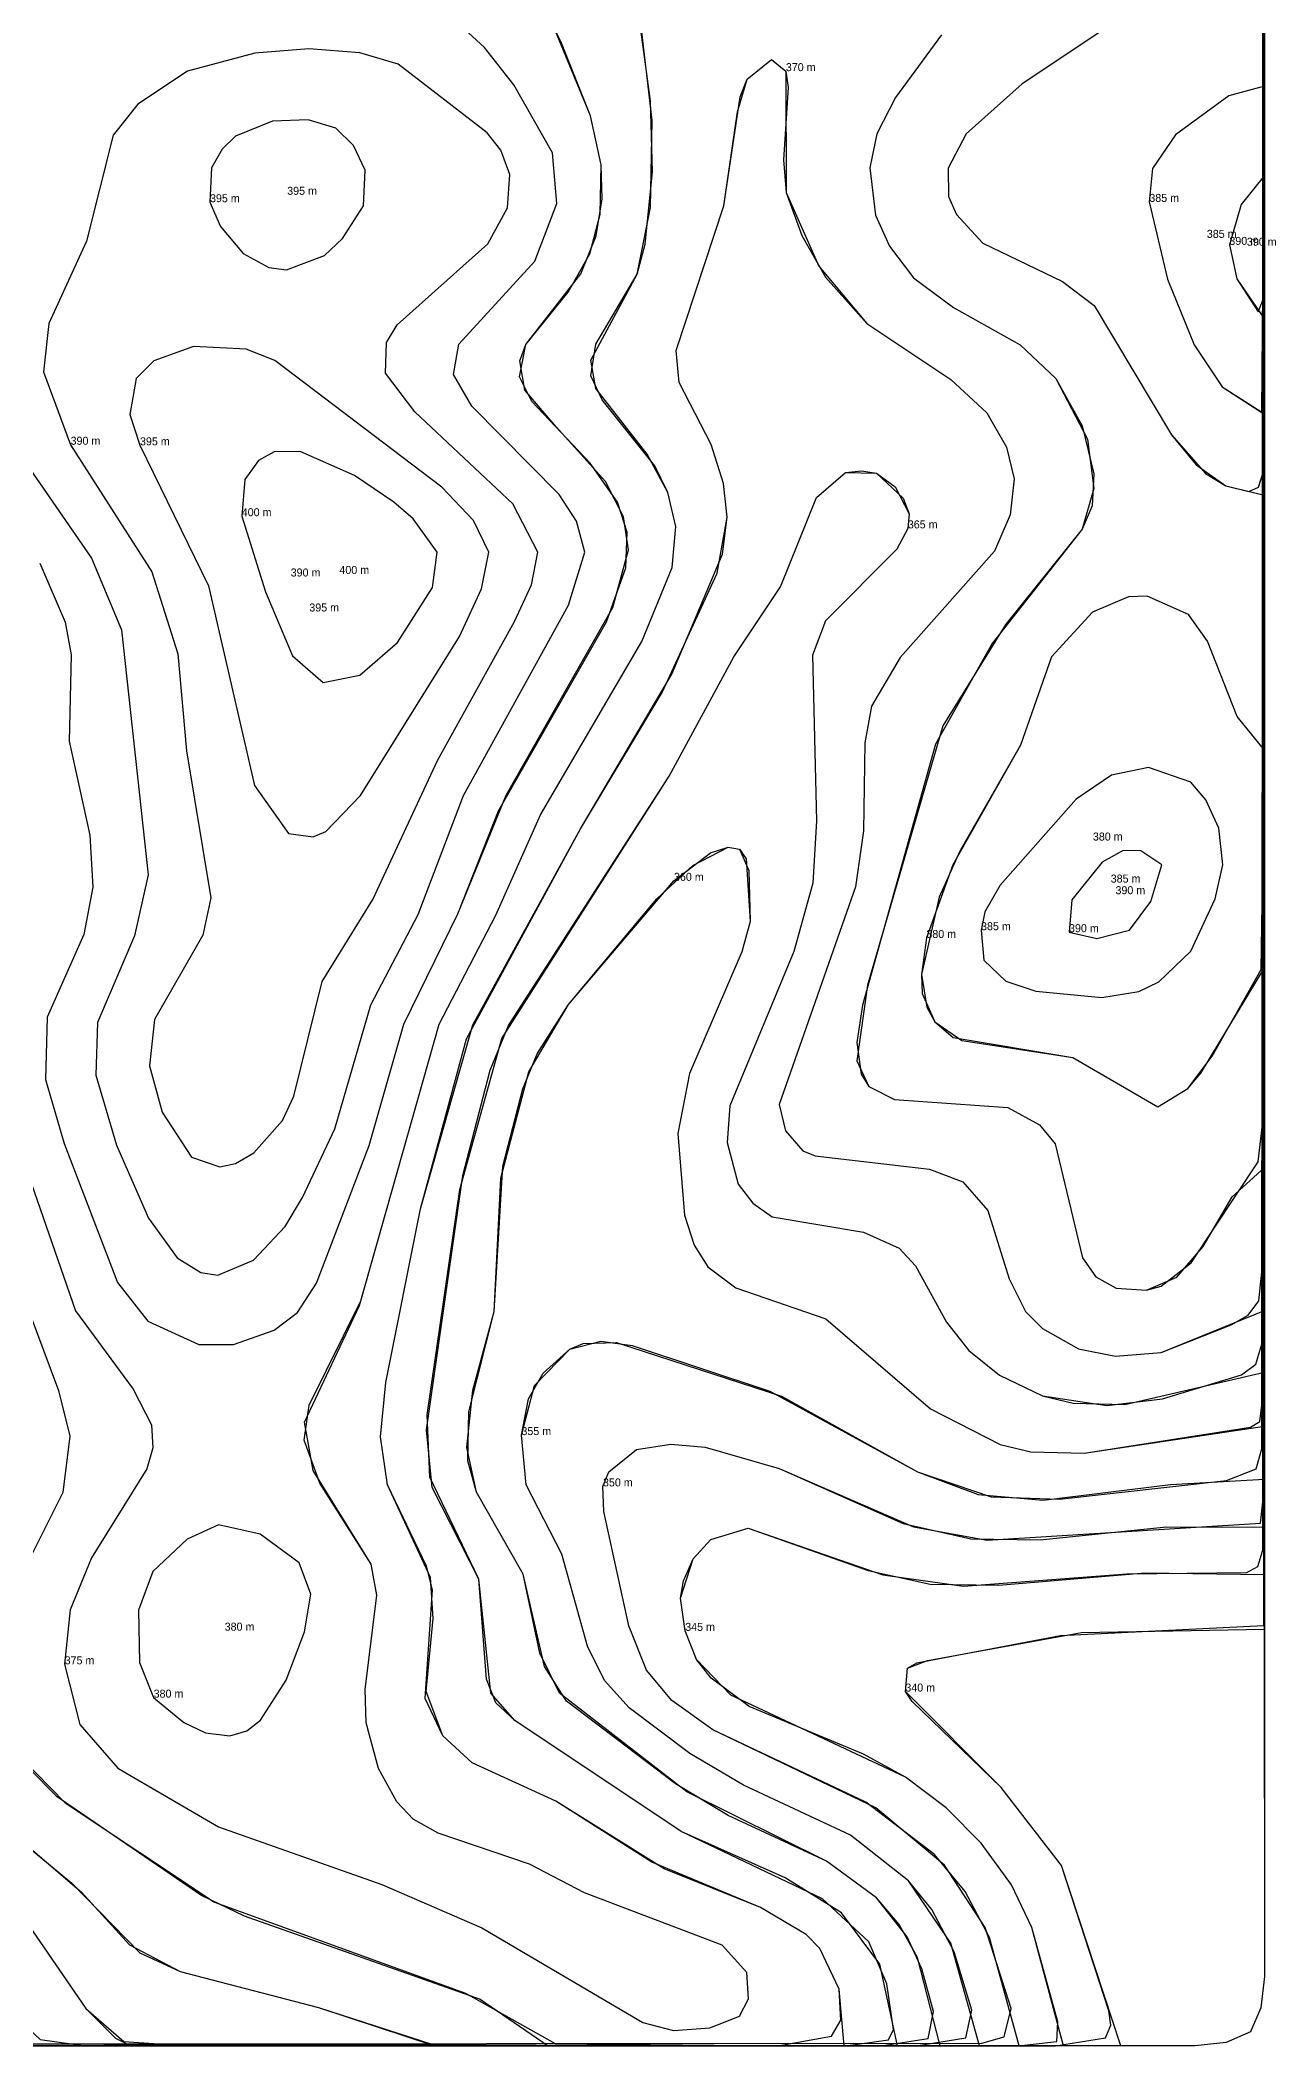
# Model space of a CAD drawing. Extents: x 104.513 to 104.5295, y 28.4567 to 28.4663.
# Drawn here: x 104.526538 to 104.529483, y 28.456712 to 28.461492 of the extents above; entities that cross this region are included whole.
import ezdxf

# ---------------------------------------------------------------- set-up
doc = ezdxf.new("R2010")
doc.units = 0
doc.header["$MEASUREMENT"] = 0
for name, color, linetype in [('Contour_Line_Intermediate', 7, 'Continuous'), ('Contour_Line_Major', 7, 'Continuous'), ('Contour_Line_Minor', 7, 'Continuous'), ('FeatureAttribs', 7, 'Continuous'), ('Iso-height_Area', 7, 'Continuous')]:
    doc.layers.add(name, color=color, linetype=linetype)

# ---------------------------------------------------------------- blocks, each defined once
blk = doc.blocks.new('FEATURE')

msp = doc.modelspace()

# ---------------------------------------------------------------- linework, layer by layer
at = {"layer": 'Contour_Line_Intermediate', "color": 36, "true_color": 0x804000}
for points in [[(104.5264383, 28.4589916, 375), (104.5266218, 28.4584645, 375), (104.5267598, 28.4582774, 375), (104.526803, 28.4581925, 375), (104.5268068, 28.4581379, 375), (104.5267918, 28.4580874, 375), (104.5266604, 28.4578753, 375), (104.5266097, 28.4577516, 375), (104.5265962, 28.4576217, 375), (104.5266323, 28.457478, 375), (104.5267231, 28.4573744, 375), (104.5269631, 28.4572347, 375), (104.527352, 28.4570969, 375), (104.5275901, 28.4569936, 375), (104.5279738, 28.4567679, 375), (104.528047, 28.456749, 375), (104.5281338, 28.456755, 375), (104.5282046, 28.456783, 375), (104.5282261, 28.4568243, 375), (104.5282219, 28.4568871, 375), (104.5281631, 28.4569524, 375), (104.5278352, 28.4570774, 375), (104.5277037, 28.4571458, 375), (104.5274864, 28.4572197, 375), (104.5274267, 28.457253, 375), (104.5273875, 28.4572939, 375), (104.527344, 28.4573734, 375), (104.5273151, 28.457482, 375), (104.5273122, 28.457562, 375), (104.5273404, 28.4577864, 375), (104.5273268, 28.4578605, 375), (104.5271887, 28.458084, 375), (104.5271677, 28.4581987, 375), (104.5272989, 28.458477, 375), (104.5274885, 28.459147, 375), (104.5276238, 28.4594067, 375), (104.52773, 28.4596463, 375), (104.5279718, 28.4600595, 375), (104.5280437, 28.4602356, 375), (104.5280527, 28.4603337, 375), (104.5280339, 28.4604147, 375), (104.5279842, 28.4605058, 375), (104.5278617, 28.4606621, 375), (104.5278505, 28.46073, 375), (104.5279605, 28.4609345, 375), (104.5279921, 28.4610934, 375), (104.5279963, 28.461301, 375), (104.5279546, 28.4616563, 375)], [(104.5286858, 28.461505, 375), (104.5285765, 28.461356, 375), (104.5285314, 28.4612691, 375), (104.528515, 28.4611881, 375), (104.5285288, 28.4610754, 375), (104.5285615, 28.4610015, 375), (104.5286188, 28.4609258, 375), (104.5287145, 28.4608549, 375), (104.5288733, 28.4607664, 375), (104.5289586, 28.460686, 375), (104.5290212, 28.4605729, 375), (104.5290487, 28.4604589, 375), (104.5290447, 28.4603822, 375), (104.5290208, 28.4603267, 375), (104.5288067, 28.4600545, 375), (104.5286713, 28.4598148, 375), (104.5284976, 28.4591926, 375), (104.5284838, 28.4591039, 375), (104.528494, 28.4590283, 375), (104.5285123, 28.4589985, 375), (104.5285736, 28.458968, 375), (104.5288436, 28.4589488, 375), (104.5289194, 28.4589073, 375), (104.5289563, 28.4588624, 375), (104.5290214, 28.4585905, 375), (104.5290533, 28.458545, 375), (104.5291023, 28.4585183, 375), (104.5291746, 28.458513, 375), (104.5292462, 28.4585443, 375), (104.5293093, 28.4586173, 375), (104.5293786, 28.4587359, 375), (104.5294551, 28.4588054, 375)]]:
    msp.add_polyline3d(points, dxfattribs=at)
at = {"layer": 'Contour_Line_Major', "color": 36, "true_color": 0x804000}
for points in [[(104.5274837, 28.4602718, 400), (104.5274266, 28.4603515, 400), (104.5273806, 28.460391, 400), (104.5272871, 28.4604547, 400), (104.5271578, 28.4605124, 400), (104.5270955, 28.4605115, 400), (104.5270585, 28.4604904, 400), (104.5270257, 28.4604455, 400), (104.5270183, 28.4603579, 400), (104.5270752, 28.4601779, 400), (104.527139, 28.4600252, 400), (104.527212, 28.4599618, 400), (104.5272995, 28.4599794, 400), (104.5273896, 28.4600572, 400), (104.5274732, 28.4601878, 400), (104.5274837, 28.4602718, 400)], [(104.5288706, 28.4567124, 350), (104.5288001, 28.4569707, 350), (104.5287419, 28.4570802, 350), (104.528669, 28.4571682, 350), (104.5285054, 28.4572929, 350), (104.5281406, 28.4574657, 350), (104.5280429, 28.4575357, 350), (104.5279828, 28.4576081, 350), (104.5279409, 28.4577133, 350), (104.5278808, 28.4579861, 350), (104.5278791, 28.4580457, 350), (104.5278931, 28.4580803, 350), (104.5279587, 28.4581338, 350), (104.5280411, 28.4581464, 350), (104.5281225, 28.4581394, 350), (104.5282993, 28.4580881, 350), (104.5285948, 28.4579573, 350), (104.5287558, 28.4579206, 350), (104.5289208, 28.4579185, 350), (104.5292216, 28.457949, 350), (104.5294551, 28.4579482, 350)]]:
    msp.add_polyline3d(points, dxfattribs=at)
at = {"layer": 'Contour_Line_Minor', "color": 36, "true_color": 0x804000}
for points in [[(104.526537, 28.4602458, 380), (104.5265977, 28.4601054, 380), (104.5266118, 28.4600277, 380), (104.526607, 28.4598215, 380), (104.5266559, 28.4595978, 380), (104.5266638, 28.4594738, 380), (104.5266422, 28.4593608, 380), (104.5265548, 28.4591641, 380), (104.526551, 28.4590156, 380), (104.5265951, 28.4588632, 380), (104.5267219, 28.4585314, 380), (104.5267944, 28.4584395, 380), (104.5269163, 28.4583835, 380), (104.5269988, 28.458384, 380), (104.5270955, 28.4584181, 380), (104.5271513, 28.4584598, 380), (104.5271966, 28.4585302, 380), (104.527322, 28.4588585, 380), (104.5274042, 28.459147, 380), (104.5275336, 28.4594101, 380), (104.5276299, 28.4596557, 380), (104.5278874, 28.4601061, 380), (104.5279332, 28.4602352, 380), (104.5279369, 28.4603202, 380), (104.5279137, 28.4603913, 380), (104.5278487, 28.4604846, 380), (104.5277094, 28.4606309, 380), (104.5276803, 28.4606904, 380), (104.5276952, 28.4607667, 380), (104.5278264, 28.4609356, 380), (104.5278629, 28.4610262, 380), (104.5278768, 28.4611143, 380), (104.5278747, 28.4611952, 380), (104.5278495, 28.4613119, 380), (104.5277265, 28.4616104, 380)], [(104.5278359, 28.4602718, 385), (104.5278156, 28.4603458, 385), (104.5277746, 28.4604093, 385), (104.5275669, 28.4606202, 385), (104.527523, 28.4606956, 385), (104.5275354, 28.4607678, 385), (104.5277168, 28.4609657, 385), (104.5277688, 28.4611033, 385), (104.5277588, 28.4612242, 385), (104.527667, 28.4613858, 385), (104.5275966, 28.4614746, 385), (104.5275101, 28.461554, 385)], [(104.529082, 28.4615238, 380), (104.5288777, 28.4613885, 380), (104.5287447, 28.4612689, 380), (104.5287018, 28.4611875, 380), (104.5287025, 28.4611198, 380), (104.5287213, 28.4610768, 380), (104.528784, 28.4610089, 380), (104.5289739, 28.4609171, 380), (104.5290495, 28.4608603, 380), (104.5292338, 28.460552, 380), (104.5292926, 28.4604804, 380), (104.529363, 28.46043, 380), (104.5294551, 28.4604083, 380)], [(104.527724, 28.4602718, 390), (104.5276645, 28.4603871, 390), (104.5274307, 28.4606069, 390), (104.5273612, 28.4606984, 390), (104.5273634, 28.460772, 390), (104.527389, 28.460814, 390), (104.5276043, 28.4610071, 390), (104.5276513, 28.4610924, 390), (104.5276569, 28.4611722, 390), (104.5276358, 28.4612304, 390), (104.5276035, 28.4612714, 390), (104.5273914, 28.461435, 390), (104.5272995, 28.4614621, 390), (104.5271782, 28.4614717, 390), (104.5270495, 28.4614617, 390), (104.5268892, 28.4614183, 390), (104.5267708, 28.4613402, 390), (104.5267118, 28.461266, 390), (104.5266481, 28.4610135, 390), (104.5265584, 28.4608175, 390), (104.5265459, 28.4607017, 390), (104.5266104, 28.4605281, 390), (104.526804, 28.4602254, 390), (104.5268661, 28.4600301, 390), (104.5268864, 28.4597985, 390), (104.5269446, 28.4594484, 390), (104.5269256, 28.4593591, 390), (104.5268104, 28.4591582, 390), (104.5267982, 28.459048, 390), (104.5268284, 28.4589374, 390), (104.5268982, 28.45883, 390), (104.5269661, 28.4588075, 390), (104.5270033, 28.4588151, 390), (104.5270474, 28.4588406, 390), (104.5271157, 28.458918, 390), (104.5271422, 28.4589758, 390), (104.52721, 28.4592487, 390), (104.5273305, 28.4594445, 390), (104.5274851, 28.4597757, 390), (104.527668, 28.460107, 390), (104.5277089, 28.4601947, 390), (104.527724, 28.4602718, 390)], [(104.5284535, 28.4567124, 370), (104.5284421, 28.4568476, 370), (104.528396, 28.4569445, 370), (104.528363, 28.4569777, 370), (104.5282545, 28.4570425, 370), (104.5279955, 28.4571499, 370), (104.527767, 28.4572954, 370), (104.527567, 28.457387, 370), (104.5274978, 28.4574516, 370), (104.5274576, 28.4575569, 370), (104.5274742, 28.4577307, 370), (104.5274679, 28.4578286, 370), (104.5273654, 28.4580494, 370), (104.5273486, 28.4581642, 370), (104.5273619, 28.4582934, 370), (104.5274441, 28.4587069, 370), (104.5275542, 28.4591126, 370), (104.5278253, 28.4596127, 370), (104.5280435, 28.4599817, 370), (104.5281638, 28.4602672, 370), (104.5281749, 28.4603559, 370), (104.5281666, 28.4604361, 370), (104.5281372, 28.4605288, 370), (104.5280606, 28.4606763, 370), (104.5280536, 28.4607526, 370), (104.528167, 28.4610973, 370), (104.5281993, 28.4613212, 370), (104.5282224, 28.4613997, 370), (104.5282807, 28.4614466, 370), (104.5283148, 28.4614185, 370), (104.528316, 28.4611294, 370), (104.5283532, 28.4610271, 370), (104.5284097, 28.4609277, 370), (104.5285081, 28.4608174, 370), (104.5287079, 28.4606836, 370), (104.5287941, 28.4606043, 370), (104.5288407, 28.4605225, 370), (104.5288592, 28.4604471, 370), (104.5288496, 28.4603611, 370), (104.5288124, 28.4602746, 370), (104.5285876, 28.4600211, 370), (104.528519, 28.4599054, 370), (104.5285028, 28.4598177, 370), (104.5284997, 28.4596083, 370), (104.5284805, 28.4594748, 370), (104.5282987, 28.4589556, 370), (104.5283139, 28.4588929, 370), (104.5283556, 28.4588455, 370), (104.5283849, 28.4588334, 370), (104.5286575, 28.4588021, 370), (104.5287366, 28.4587713, 370), (104.5287961, 28.4587035, 370), (104.5288473, 28.4585407, 370), (104.5288856, 28.4584627, 370), (104.5289268, 28.4584219, 370), (104.5290123, 28.4583732, 370), (104.5291001, 28.4583562, 370), (104.5292094, 28.4583647, 370), (104.5294551, 28.458465, 370)], [(104.5294551, 28.4613825, 385), (104.5293705, 28.4613593, 385), (104.5292432, 28.4612668, 385), (104.5291885, 28.4611865, 385), (104.529181, 28.4611069, 385), (104.5292243, 28.4609228, 385), (104.5292879, 28.4607664, 385), (104.5293546, 28.4606665, 385), (104.5294551, 28.460602, 385)], [(104.5273124, 28.4611823, 395), (104.5272848, 28.4612413, 395), (104.5272422, 28.461283, 395), (104.5271762, 28.4613023, 395), (104.5270917, 28.461299, 395), (104.5270032, 28.4612633, 395), (104.5269715, 28.4612324, 395), (104.5269463, 28.4611877, 395), (104.5269426, 28.4611061, 395), (104.5269678, 28.4610482, 395), (104.5270214, 28.4609838, 395), (104.5270826, 28.4609506, 395), (104.5271252, 28.4609453, 395), (104.5272151, 28.4609791, 395), (104.5272587, 28.4610197, 395), (104.5273087, 28.4610972, 395), (104.5273124, 28.4611823, 395)], [(104.5294551, 28.4611697, 390), (104.5293995, 28.4611008, 390), (104.5293717, 28.4610044, 390), (104.5293899, 28.4609232, 390), (104.5294551, 28.4608275, 390)], [(104.5276073, 28.4602718, 395), (104.5275709, 28.4603476, 395), (104.5274947, 28.4604273, 395), (104.527097, 28.460729, 395), (104.5270287, 28.4607558, 395), (104.5269037, 28.4607624, 395), (104.5268089, 28.4607284, 395), (104.5267663, 28.4606863, 395), (104.5267514, 28.4606003, 395), (104.5267758, 28.4605268, 395), (104.5269392, 28.4601922, 395), (104.527049, 28.4597158, 395), (104.5271298, 28.4596018, 395), (104.5271882, 28.4595939, 395), (104.5272189, 28.4596062, 395), (104.5273012, 28.4596924, 395), (104.527537, 28.4600708, 395), (104.5275896, 28.4601848, 395), (104.5276073, 28.4602718, 395)], [(104.5264905, 28.460504, 385), (104.5266606, 28.4602578, 385), (104.526732, 28.4600871, 385), (104.5267954, 28.4595035, 385), (104.526763, 28.4593582, 385), (104.5266746, 28.4591511, 385), (104.5266702, 28.459026, 385), (104.5267196, 28.4588587, 385), (104.5267958, 28.4586848, 385), (104.5268645, 28.4585905, 385), (104.5269209, 28.4585556, 385), (104.5269616, 28.4585492, 385), (104.5270465, 28.458585, 385), (104.527122, 28.4586654, 385), (104.5271632, 28.4587344, 385), (104.5272403, 28.4588979, 385), (104.5273257, 28.4591933, 385), (104.5274385, 28.4594083, 385), (104.5275467, 28.4596926, 385), (104.5277973, 28.4601457, 385), (104.5278359, 28.4602718, 385)], [(104.528581, 28.4567124, 365), (104.528539, 28.4569071, 365), (104.5284472, 28.4570298, 365), (104.5283129, 28.4571126, 365), (104.5280657, 28.4572231, 365), (104.527669, 28.4574882, 365), (104.5276115, 28.4575527, 365), (104.5275834, 28.4578243, 365), (104.527472, 28.4580434, 365), (104.5274586, 28.4581804, 365), (104.527545, 28.4587864, 365), (104.5276105, 28.459038, 365), (104.5276543, 28.4591444, 365), (104.5280367, 28.4597381, 365), (104.5281908, 28.4600224, 365), (104.5283024, 28.4601895, 365), (104.5283879, 28.4604022, 365), (104.5284572, 28.460462, 365), (104.5285312, 28.4604606, 365), (104.5285946, 28.4604005, 365), (104.5286087, 28.4603636, 365), (104.5286055, 28.4603288, 365), (104.5285793, 28.4602797, 365), (104.5284095, 28.4601082, 365), (104.5283781, 28.4600264, 365), (104.5283879, 28.4596316, 365), (104.5283791, 28.4594834, 365), (104.5283341, 28.4593207, 365), (104.528181, 28.4589524, 365), (104.5281748, 28.4588654, 365), (104.5282015, 28.4587661, 365), (104.5282361, 28.4587207, 365), (104.5282824, 28.4586878, 365), (104.5284999, 28.4586512, 365), (104.5285847, 28.4586133, 365), (104.5286239, 28.4585716, 365), (104.5286979, 28.4584369, 365), (104.5287512, 28.4583696, 365), (104.5288237, 28.4583107, 365), (104.5289261, 28.4582616, 365), (104.5289996, 28.4582439, 365), (104.5291227, 28.4582406, 365), (104.5294551, 28.4583181, 365)], [(104.5294551, 28.4598003, 380), (104.5293904, 28.4598807, 380), (104.5293197, 28.4600598, 380), (104.5292743, 28.4601239, 380), (104.529176, 28.4601673, 380), (104.5291312, 28.4601657, 380), (104.5290453, 28.4601295, 380), (104.5289475, 28.4600231, 380), (104.528874, 28.4598126, 380), (104.5287124, 28.459527, 380), (104.5286497, 28.4593527, 380), (104.5286379, 28.4592655, 380), (104.5286511, 28.4591882, 380), (104.52867, 28.4591531, 380), (104.5287133, 28.4591156, 380), (104.5289984, 28.4590675, 380), (104.5292013, 28.4589502, 380), (104.5292731, 28.4589942, 380), (104.5293041, 28.4590305, 380), (104.5294551, 28.4592814, 380)], [(104.5293561, 28.4595268, 385), (104.5293464, 28.4596144, 385), (104.529316, 28.4596821, 385), (104.52928, 28.4597239, 385), (104.5291792, 28.4597588, 385), (104.5290911, 28.4597405, 385), (104.5290069, 28.4596838, 385), (104.5288257, 28.4594786, 385), (104.5287894, 28.4594147, 385), (104.5287799, 28.4593712, 385), (104.5287864, 28.4592996, 385), (104.5288392, 28.4592495, 385), (104.5289103, 28.4592259, 385), (104.5290677, 28.4592106, 385), (104.5291557, 28.4592255, 385), (104.5292037, 28.4592478, 385), (104.5292801, 28.4593212, 385), (104.5293382, 28.4594458, 385), (104.5293561, 28.4595268, 385)], [(104.5286826, 28.4567124, 360), (104.5286287, 28.4569233, 360), (104.5285847, 28.4570019, 360), (104.5285307, 28.4570654, 360), (104.5284119, 28.4571527, 360), (104.5281772, 28.4572614, 360), (104.5280516, 28.4573367, 360), (104.5277923, 28.4575336, 360), (104.5277398, 28.4576163, 360), (104.5276889, 28.4578367, 360), (104.5275779, 28.4580322, 360), (104.5275544, 28.4581385, 360), (104.5275689, 28.4582747, 360), (104.5276201, 28.4584626, 360), (104.5276408, 28.4588086, 360), (104.527688, 28.4589931, 360), (104.5277222, 28.4590767, 360), (104.5277968, 28.4591941, 360), (104.5280483, 28.4594889, 360), (104.5281356, 28.4595554, 360), (104.5281774, 28.4595694, 360), (104.5282042, 28.4595643, 360), (104.528227, 28.4595138, 360), (104.5282302, 28.4593919, 360), (104.5282102, 28.4593193, 360), (104.5280852, 28.4590294, 360), (104.5280572, 28.4588867, 360), (104.5280736, 28.4586925, 360), (104.5280963, 28.4586208, 360), (104.528129, 28.4585688, 360), (104.5281953, 28.4585192, 360), (104.5284099, 28.4584449, 360), (104.5286594, 28.4582302, 360), (104.5288258, 28.4581454, 360), (104.5288983, 28.4581281, 360), (104.5290261, 28.4581252, 360), (104.5294551, 28.4581896, 360)], [(104.529211, 28.4595268, 390), (104.5291606, 28.4595606, 390), (104.5291187, 28.4595612, 390), (104.5290687, 28.4595337, 390), (104.5289966, 28.4594435, 390), (104.5289896, 28.4593665, 390), (104.529056, 28.4593517, 390), (104.5291334, 28.4593711, 390), (104.5291847, 28.45944, 390), (104.529211, 28.4595268, 390)], [(104.5263209, 28.4589712, 370), (104.5265813, 28.4582746, 370), (104.5266088, 28.4581658, 370), (104.5265917, 28.458031, 370), (104.5264709, 28.4577895, 370)], [(104.5287763, 28.4567124, 355), (104.5287077, 28.4569572, 355), (104.5286072, 28.4571058, 355), (104.5284686, 28.4572147, 355), (104.5282143, 28.4573334, 355), (104.5280858, 28.4574088, 355), (104.5279411, 28.4575179, 355), (104.5278831, 28.457583, 355), (104.5278421, 28.4576649, 355), (104.5277812, 28.4578839, 355), (104.527696, 28.4580497, 355), (104.5276847, 28.458168, 355), (104.5277158, 28.4582859, 355), (104.5278003, 28.4583729, 355), (104.5278322, 28.4583864, 355), (104.5279111, 28.458389, 355), (104.5283047, 28.4582607, 355), (104.5286287, 28.4580801, 355), (104.5287729, 28.4580264, 355), (104.5289277, 28.4580127, 355), (104.5292311, 28.4580506, 355), (104.5294551, 28.4580629, 355)], [(104.5271829, 28.4577885, 380), (104.5271553, 28.4578632, 380), (104.5270625, 28.4579315, 380), (104.5269632, 28.457954, 380), (104.5268886, 28.4579202, 380), (104.5268065, 28.4578426, 380), (104.5267723, 28.4577511, 380), (104.5267748, 28.4576261, 380), (104.5268083, 28.4575423, 380), (104.52688, 28.4574827, 380), (104.5269323, 28.4574586, 380), (104.5269895, 28.4574515, 380), (104.5270306, 28.4574631, 380), (104.5270627, 28.4574885, 380), (104.5271244, 28.4575837, 380), (104.5271679, 28.457699, 380), (104.5271829, 28.4577885, 380)], [(104.5289766, 28.4567124, 345), (104.5289011, 28.4569942, 345), (104.5288522, 28.4570965, 345), (104.5287805, 28.4571957, 345), (104.5286968, 28.4572795, 345), (104.5285999, 28.4573524, 345), (104.5284996, 28.4574077, 345), (104.5282275, 28.4575209, 345), (104.5281369, 28.457589, 345), (104.528102, 28.4576334, 345), (104.528075, 28.4577014, 345), (104.5280637, 28.4577792, 345), (104.528071, 28.457821, 345), (104.5280938, 28.4578729, 345), (104.5281361, 28.4579194, 345), (104.5282253, 28.4579458, 345), (104.5285107, 28.4578451, 345), (104.5286588, 28.457813, 345), (104.528822, 28.45781, 345), (104.5291712, 28.4578395, 345), (104.5294551, 28.4578358, 345)], [(104.5291127, 28.4567124, 340), (104.5289719, 28.4571425, 340), (104.5288281, 28.4573283, 340), (104.5286159, 28.4575333, 340), (104.5285996, 28.4575567, 340), (104.5286049, 28.4576122, 340), (104.5286521, 28.4576306, 340), (104.529019, 28.4576972, 340), (104.5294551, 28.4577055, 340)], [(104.5265116, 28.4573734, 370), (104.5265757, 28.4573084, 370), (104.5269233, 28.4570711, 370), (104.527024, 28.4570225, 370), (104.5275862, 28.4568238, 370), (104.5277484, 28.4567124, 370)], [(104.5264322, 28.4572493, 365), (104.5266133, 28.4571002, 365), (104.5267758, 28.456934, 365), (104.5268719, 28.4568895, 365), (104.5272012, 28.4568042, 365), (104.5274784, 28.4567124, 365)], [(104.5265107, 28.4569989, 360), (104.526647, 28.4568015, 360), (104.5267178, 28.4567307, 360), (104.5267541, 28.4567124, 360)]]:
    msp.add_polyline3d(points, dxfattribs=at)
at = {"layer": 'Iso-height_Area', "color": 5, "true_color": 0x0000fe}
msp.add_polyline3d([(104.5292895, 28.4663145, 320), (104.5293723, 28.4663145, 320), (104.5294385, 28.466298, 320), (104.5294551, 28.466149, 320), (104.5294551, 28.4568779, 320), (104.5294468, 28.4568034, 320), (104.529422, 28.4567455, 320), (104.529364, 28.4567206, 320), (104.5292895, 28.4567124, 320), (104.5153001, 28.4567124, 320), (104.5131479, 28.4567124, 320), (104.5130734, 28.4567206, 320), (104.5130155, 28.4567455, 320), (104.5129906, 28.4568034, 320), (104.5129824, 28.4568779, 320), (104.5129824, 28.466149, 320), (104.5129906, 28.4662235, 320), (104.5130155, 28.4662814, 320), (104.5130734, 28.4663063, 320), (104.5131479, 28.4663145, 320), (104.5292895, 28.4663145, 320)], close=True, dxfattribs=at)
at = {"layer": 'Iso-height_Area', "color": 160, "true_color": 0x002afe}
msp.add_polyline3d([(104.5131479, 28.4663145, 325), (104.5287101, 28.4663145, 325), (104.5287101, 28.4663145, 325), (104.529364, 28.4663063, 325), (104.529422, 28.4662814, 325), (104.5294468, 28.4662235, 325), (104.5294551, 28.466149, 325), (104.5294551, 28.4568779, 325), (104.5294468, 28.4568034, 325), (104.529422, 28.4567455, 325), (104.529364, 28.4567206, 325), (104.5292895, 28.4567124, 325), (104.5153001, 28.4567124, 325)], dxfattribs=at)
at = {"layer": 'Iso-height_Area', "color": 150, "true_color": 0x009afe}
msp.add_polyline3d([(104.5131479, 28.4663145, 330), (104.5258129, 28.4663145, 330), (104.5258129, 28.4663145, 330), (104.5292895, 28.4663145, 330), (104.529364, 28.4663063, 330), (104.529422, 28.4662814, 330), (104.5294468, 28.4662235, 330), (104.5294551, 28.4568779, 330), (104.5294468, 28.4568034, 330), (104.529422, 28.4567455, 330), (104.529364, 28.4567206, 330), (104.5292895, 28.4567124, 330), (104.5153001, 28.4567124, 330)], dxfattribs=at)
at = {"layer": 'Iso-height_Area', "color": 4, "true_color": 0x00fef8}
msp.add_polyline3d([(104.5131479, 28.4663145, 335), (104.5243229, 28.4663145, 335), (104.5243229, 28.4663145, 335), (104.5292895, 28.4663145, 335), (104.529364, 28.4663063, 335), (104.529422, 28.4662814, 335), (104.5294468, 28.4662235, 335), (104.5294551, 28.466149, 335), (104.5294551, 28.4568779, 335), (104.5294468, 28.4568034, 335), (104.529422, 28.4567455, 335), (104.529364, 28.4567206, 335), (104.5292895, 28.4567124, 335), (104.5153001, 28.4567124, 335)], dxfattribs=at)
at = {"layer": 'Iso-height_Area', "color": 120, "true_color": 0x00fec0}
msp.add_polyline3d([(104.5131479, 28.4567124, 340), (104.5289573, 28.4567124, 340), (104.5290768, 28.4567314, 340), (104.5290892, 28.456762, 340), (104.5290848, 28.4567959, 340), (104.5289719, 28.4571425, 340), (104.5288281, 28.4573283, 340), (104.5285996, 28.4575567, 340), (104.5286049, 28.4576122, 340), (104.5286273, 28.4576254, 340), (104.5289697, 28.4576903, 340), (104.5294542, 28.4577139, 340), (104.5294551, 28.466149, 340), (104.5294468, 28.4662235, 340), (104.529422, 28.4662814, 340), (104.529364, 28.4663063, 340), (104.5292895, 28.4663145, 340), (104.5171212, 28.4663145, 340)], dxfattribs=at)
at = {"layer": 'Iso-height_Area', "color": 110, "true_color": 0x00fe88}
msp.add_polyline3d([(104.5262525, 28.4567171, 345), (104.5288692, 28.4567124, 345), (104.5289603, 28.4567227, 345), (104.5289627, 28.4567697, 345), (104.5289011, 28.4569942, 345), (104.5288522, 28.4570965, 345), (104.5287805, 28.4571957, 345), (104.5286968, 28.4572795, 345), (104.5285999, 28.4573524, 345), (104.5281835, 28.4575483, 345), (104.528102, 28.4576334, 345), (104.528075, 28.4577014, 345), (104.5280637, 28.4577792, 345), (104.5280938, 28.4578729, 345), (104.5281361, 28.4579194, 345), (104.5282253, 28.4579458, 345), (104.5285456, 28.4578348, 345), (104.5287384, 28.457808, 345), (104.5291272, 28.4578376, 345), (104.5294131, 28.4578403, 345), (104.5294398, 28.457855, 345), (104.5294516, 28.4578938, 345), (104.5294551, 28.466149, 345)], dxfattribs=at)
at = {"layer": 'Iso-height_Area', "color": 100, "true_color": 0x00fe50}
msp.add_polyline3d([(104.5264194, 28.4567173, 350), (104.5287818, 28.4567188, 350), (104.5288347, 28.4567336, 350), (104.5288516, 28.4568013, 350), (104.5287897, 28.4569941, 350), (104.5286929, 28.4571427, 350), (104.5285289, 28.4572794, 350), (104.5281406, 28.4574657, 350), (104.5280429, 28.4575357, 350), (104.5279828, 28.4576081, 350), (104.5279409, 28.4577133, 350), (104.5278808, 28.4579861, 350), (104.5278791, 28.4580457, 350), (104.5278931, 28.4580803, 350), (104.5279587, 28.4581338, 350), (104.5280411, 28.4581464, 350), (104.5281225, 28.4581394, 350), (104.5282993, 28.4580881, 350), (104.5286191, 28.457949, 350), (104.5287944, 28.4579175, 350), (104.5294456, 28.4579584, 350), (104.5294551, 28.4580445, 350), (104.5294551, 28.466149, 350)], dxfattribs=at)
at = {"layer": 'Iso-height_Area', "color": 3, "true_color": 0x00fe18}
msp.add_polyline3d([(104.5265117, 28.4567521, 355), (104.5265383, 28.4567277, 355), (104.5266461, 28.4567124, 355), (104.5286256, 28.4567124, 355), (104.5287441, 28.4567315, 355), (104.5287577, 28.4567973, 355), (104.5287162, 28.4569362, 355), (104.5286628, 28.4570371, 355), (104.5286072, 28.4571058, 355), (104.5284686, 28.4572147, 355), (104.5282143, 28.4573334, 355), (104.5280858, 28.4574088, 355), (104.5279411, 28.4575179, 355), (104.5278831, 28.457583, 355), (104.5278421, 28.4576649, 355), (104.5277812, 28.4578839, 355), (104.527696, 28.4580497, 355), (104.5276847, 28.458168, 355), (104.5277016, 28.4582543, 355), (104.5277367, 28.4583156, 355), (104.5278003, 28.4583729, 355), (104.527874, 28.458392, 355), (104.5279486, 28.4583817, 355), (104.5282763, 28.4582726, 355), (104.5286287, 28.4580801, 355), (104.5288039, 28.4580206, 355), (104.5289669, 28.4580152, 355), (104.529365, 28.4580601, 355), (104.5294353, 28.4580878, 355), (104.5294493, 28.4581356, 355), (104.5294551, 28.466149, 355)], dxfattribs=at)
at = {"layer": 'Iso-height_Area', "color": 3, "true_color": 0x0efe00}
msp.add_polyline3d([(104.5265107, 28.4569989, 360), (104.526647, 28.4568015, 360), (104.5267375, 28.4567228, 360), (104.526892, 28.4567124, 360), (104.5285418, 28.4567124, 360), (104.5286543, 28.4567298, 360), (104.5286664, 28.4567941, 360), (104.5286391, 28.4568957, 360), (104.5286041, 28.456972, 360), (104.5285307, 28.4570654, 360), (104.5284119, 28.4571527, 360), (104.528079, 28.4573179, 360), (104.5277758, 28.457553, 360), (104.5277287, 28.4576481, 360), (104.5276889, 28.4578367, 360), (104.5275779, 28.4580322, 360), (104.5275571, 28.4581063, 360), (104.5275597, 28.4582233, 360), (104.5276201, 28.4584626, 360), (104.5276357, 28.4587803, 360), (104.5277023, 28.4590335, 360), (104.5277968, 28.4591941, 360), (104.5280074, 28.4594456, 360), (104.5280929, 28.4595258, 360), (104.5281774, 28.4595694, 360), (104.5282042, 28.4595643, 360), (104.5282203, 28.4595412, 360), (104.5282302, 28.4593919, 360), (104.5282102, 28.4593193, 360), (104.5280852, 28.4590294, 360), (104.5280572, 28.4588867, 360), (104.5280736, 28.4586925, 360), (104.5280963, 28.4586208, 360), (104.528129, 28.4585688, 360), (104.5281953, 28.4585192, 360), (104.5284099, 28.4584449, 360), (104.5286594, 28.4582302, 360), (104.5288258, 28.4581454, 360), (104.5288983, 28.4581281, 360), (104.5290261, 28.4581252, 360), (104.5294221, 28.4581872, 360), (104.529444, 28.4582005, 360), (104.5294551, 28.4582921, 360), (104.5294548, 28.4657017, 360)], dxfattribs=at)
at = {"layer": 'Iso-height_Area', "color": 80, "true_color": 0x2afe00}
msp.add_polyline3d([(104.526408, 28.4572743, 365), (104.5266363, 28.4570788, 365), (104.5267505, 28.4569532, 365), (104.5268719, 28.4568895, 365), (104.5272012, 28.4568042, 365), (104.5274734, 28.456716, 365), (104.5284571, 28.4567124, 365), (104.5285597, 28.4567268, 365), (104.5285717, 28.4567517, 365), (104.5285558, 28.4568603, 365), (104.5285126, 28.4569607, 365), (104.5285126, 28.4569607, 365), (104.5284022, 28.4570632, 365), (104.5280657, 28.4572231, 365), (104.527669, 28.4574882, 365), (104.527624, 28.4575298, 365), (104.5276014, 28.4575861, 365), (104.5275834, 28.4578243, 365), (104.5274661, 28.4580675, 365), (104.5274604, 28.4582165, 365), (104.5275383, 28.4587535, 365), (104.5276379, 28.4591128, 365), (104.5280367, 28.4597381, 365), (104.5281908, 28.4600224, 365), (104.5283024, 28.4601895, 365), (104.5283879, 28.4604022, 365), (104.5284572, 28.460462, 365), (104.5284953, 28.4604659, 365), (104.5285312, 28.4604606, 365), (104.5285751, 28.4604275, 365), (104.5286087, 28.4603636, 365), (104.5286055, 28.4603288, 365), (104.5285793, 28.4602797, 365), (104.5284095, 28.4601082, 365), (104.5283781, 28.4600264, 365), (104.5283879, 28.4596316, 365), (104.5283791, 28.4594834, 365), (104.5283341, 28.4593207, 365), (104.528181, 28.4589524, 365), (104.5281748, 28.4588654, 365), (104.5282015, 28.4587661, 365), (104.5282361, 28.4587207, 365), (104.5282824, 28.4586878, 365), (104.5284999, 28.4586512, 365), (104.5285847, 28.4586133, 365), (104.5286239, 28.4585716, 365), (104.5286979, 28.4584369, 365), (104.5287512, 28.4583696, 365), (104.5288237, 28.4583107, 365), (104.5289261, 28.4582616, 365), (104.5290795, 28.4582385, 365), (104.5292121, 28.4582547, 365), (104.5294009, 28.4583115, 365), (104.5294344, 28.4583372, 365), (104.5294489, 28.4583849, 365), (104.5294551, 28.4654005, 365)], dxfattribs=at)
at = {"layer": 'Iso-height_Area', "color": 80, "true_color": 0x46fe00}
for points in [[(104.5264939, 28.4573975, 370), (104.5265973, 28.4572914, 370), (104.5269531, 28.4570547, 370), (104.5275518, 28.4568381, 370), (104.5277655, 28.456718, 370), (104.5282954, 28.4567124, 370), (104.5284235, 28.4567359, 370), (104.528446, 28.4567738, 370), (104.5284421, 28.4568476, 370), (104.528396, 28.4569445, 370), (104.528363, 28.4569777, 370), (104.5282545, 28.4570425, 370), (104.5280249, 28.4571346, 370), (104.527767, 28.4572954, 370), (104.527567, 28.457387, 370), (104.5274978, 28.4574516, 370), (104.5274556, 28.4575401, 370), (104.5274556, 28.4575401, 370), (104.5274732, 28.457799, 370), (104.5274589, 28.4578553, 370), (104.5273654, 28.4580494, 370), (104.5273486, 28.4581642, 370), (104.5273619, 28.4582934, 370), (104.5274441, 28.4587069, 370), (104.5275693, 28.4591455, 370), (104.5278253, 28.4596127, 370), (104.5280201, 28.459938, 370), (104.5281509, 28.4602223, 370), (104.5281749, 28.4603559, 370), (104.5281666, 28.4604361, 370), (104.5281372, 28.4605288, 370), (104.5280606, 28.4606763, 370), (104.5280536, 28.4607526, 370), (104.528167, 28.4610973, 370), (104.5282061, 28.4613574, 370), (104.5282224, 28.4613997, 370), (104.5282807, 28.4614466, 370), (104.5283148, 28.4614185, 370), (104.5283206, 28.4613798, 370), (104.5283089, 28.4612068, 370), (104.528316, 28.4611294, 370), (104.5283934, 28.4609534, 370), (104.5285081, 28.4608174, 370), (104.5287079, 28.4606836, 370), (104.5287941, 28.4606043, 370), (104.5288407, 28.4605225, 370), (104.5288592, 28.4604471, 370), (104.5288496, 28.4603611, 370), (104.5288124, 28.4602746, 370), (104.5285876, 28.4600211, 370), (104.528519, 28.4599054, 370), (104.5285028, 28.4598177, 370), (104.5284997, 28.4596083, 370), (104.5284805, 28.4594748, 370), (104.5282987, 28.4589556, 370), (104.5283139, 28.4588929, 370), (104.5283556, 28.4588455, 370), (104.5283849, 28.4588334, 370), (104.5286575, 28.4588021, 370), (104.5287366, 28.4587713, 370), (104.5287961, 28.4587035, 370), (104.5288473, 28.4585407, 370), (104.5288856, 28.4584627, 370), (104.5289268, 28.4584219, 370), (104.5290123, 28.4583732, 370), (104.5291001, 28.4583562, 370), (104.5292094, 28.4583647, 370), (104.5293764, 28.4584305, 370), (104.5294169, 28.4584541, 370), (104.529442, 28.4584876, 370), (104.5294551, 28.4586177, 370), (104.5294551, 28.4653156, 370)], [(104.5263209, 28.4589712, 370), (104.5265813, 28.4582746, 370), (104.5266088, 28.4581658, 370), (104.5265917, 28.458031, 370), (104.5264709, 28.4577895, 370)]]:
    msp.add_polyline3d(points, dxfattribs=at)
at = {"layer": 'Iso-height_Area', "color": 70, "true_color": 0x62fe00}
for points in [[(104.5286858, 28.461505, 375), (104.5285765, 28.461356, 375), (104.5285314, 28.4612691, 375), (104.528515, 28.4611881, 375), (104.5285288, 28.4610754, 375), (104.5285615, 28.4610015, 375), (104.5286188, 28.4609258, 375), (104.5287145, 28.4608549, 375), (104.5288733, 28.4607664, 375), (104.5289586, 28.460686, 375), (104.5290337, 28.4605411, 375), (104.5290491, 28.460424, 375), (104.5290208, 28.4603267, 375), (104.528839, 28.4601007, 375), (104.5286893, 28.4598586, 375), (104.5285096, 28.4592406, 375), (104.528484, 28.4590597, 375), (104.5285123, 28.4589985, 375), (104.5285736, 28.458968, 375), (104.5288436, 28.4589488, 375), (104.5289194, 28.4589073, 375), (104.5289563, 28.4588624, 375), (104.5290214, 28.4585905, 375), (104.5290533, 28.458545, 375), (104.5291023, 28.4585183, 375), (104.5291746, 28.458513, 375), (104.5292096, 28.4585228, 375), (104.529281, 28.4585782, 375), (104.5294404, 28.4588195, 375), (104.5294551, 28.4589497, 375), (104.5294546, 28.4639041, 375)], [(104.5264383, 28.4589916, 375), (104.5266218, 28.4584645, 375), (104.5267598, 28.4582774, 375), (104.526803, 28.4581925, 375), (104.5268068, 28.4581379, 375), (104.5267918, 28.4580874, 375), (104.5266604, 28.4578753, 375), (104.5266097, 28.4577516, 375), (104.5265962, 28.4576217, 375), (104.5266323, 28.457478, 375), (104.5267231, 28.4573744, 375), (104.5269631, 28.4572347, 375), (104.527352, 28.4570969, 375), (104.5275901, 28.4569936, 375), (104.5279738, 28.4567679, 375), (104.528047, 28.456749, 375), (104.5281338, 28.456755, 375), (104.5282046, 28.456783, 375), (104.5282261, 28.4568243, 375), (104.5282219, 28.4568871, 375), (104.5281631, 28.4569524, 375), (104.5278352, 28.4570774, 375), (104.5277037, 28.4571458, 375), (104.5274864, 28.4572197, 375), (104.5274267, 28.457253, 375), (104.5273875, 28.4572939, 375), (104.527344, 28.4573734, 375), (104.5273151, 28.457482, 375), (104.5273122, 28.457562, 375), (104.5273404, 28.4577864, 375), (104.5273268, 28.4578605, 375), (104.5272042, 28.4580535, 375), (104.5271672, 28.4581558, 375), (104.5271792, 28.4582394, 375), (104.5273019, 28.4584882, 375), (104.5274885, 28.459147, 375), (104.5276238, 28.4594067, 375), (104.52773, 28.4596463, 375), (104.5279718, 28.4600595, 375), (104.5280437, 28.4602356, 375), (104.5280527, 28.4603337, 375), (104.5280339, 28.4604147, 375), (104.5280029, 28.4604777, 375), (104.5278774, 28.4606353, 375), (104.52785, 28.4606926, 375), (104.527862, 28.4607682, 375), (104.5279605, 28.4609345, 375), (104.5279799, 28.461006, 375), (104.5279967, 28.4611787, 375), (104.5279924, 28.4613479, 375), (104.5279924, 28.4613479, 375), (104.5279566, 28.4616111, 375)]]:
    msp.add_polyline3d(points, dxfattribs=at)
at = {"layer": 'Iso-height_Area', "color": 70, "true_color": 0x7efe00}
for points in [[(104.529082, 28.4615238, 380), (104.5288777, 28.4613885, 380), (104.5287447, 28.4612689, 380), (104.5287018, 28.4611875, 380), (104.5287025, 28.4611198, 380), (104.5287213, 28.4610768, 380), (104.528784, 28.4610089, 380), (104.5289739, 28.4609171, 380), (104.5290495, 28.4608603, 380), (104.5292338, 28.460552, 380), (104.5293152, 28.46046, 380), (104.529363, 28.46043, 380), (104.5294183, 28.4604171, 380), (104.5294413, 28.4604273, 380), (104.5294523, 28.4604619, 380), (104.5294534, 28.4638173, 380)], [(104.526537, 28.4602458, 380), (104.5265977, 28.4601054, 380), (104.5266118, 28.4600277, 380), (104.526607, 28.4598215, 380), (104.5266559, 28.4595978, 380), (104.5266638, 28.4594738, 380), (104.5266422, 28.4593608, 380), (104.5265548, 28.4591641, 380), (104.526551, 28.4590156, 380), (104.5265951, 28.4588632, 380), (104.5267219, 28.4585314, 380), (104.5267944, 28.4584395, 380), (104.5269163, 28.4583835, 380), (104.5269988, 28.458384, 380), (104.5270955, 28.4584181, 380), (104.5271513, 28.4584598, 380), (104.5271966, 28.4585302, 380), (104.527322, 28.4588585, 380), (104.5274042, 28.459147, 380), (104.5275336, 28.4594101, 380), (104.5276484, 28.459693, 380), (104.5279023, 28.46014, 380), (104.5279397, 28.460278, 380), (104.5279278, 28.4603564, 380), (104.5278849, 28.4604402, 380), (104.5277672, 28.4605705, 380), (104.5277672, 28.4605705, 380), (104.5276929, 28.4606585, 380), (104.5276812, 28.4607278, 380), (104.5276952, 28.4607667, 380), (104.5277963, 28.4608916, 380), (104.5278478, 28.460983, 380), (104.5278726, 28.4610775, 380), (104.5278747, 28.4611952, 380), (104.5278495, 28.4613119, 380), (104.5277803, 28.4614852, 380), (104.5276014, 28.4618517, 380)]]:
    msp.add_polyline3d(points, dxfattribs=at)
at = {"layer": 'Iso-height_Area', "color": 70, "true_color": 0x9bfe00}
msp.add_polyline3d([(104.5264905, 28.460504, 385), (104.5266606, 28.4602578, 385), (104.526732, 28.4600871, 385), (104.5267954, 28.4595035, 385), (104.526763, 28.4593582, 385), (104.5266746, 28.4591511, 385), (104.5266702, 28.459026, 385), (104.5267196, 28.4588587, 385), (104.5267958, 28.4586848, 385), (104.5268645, 28.4585905, 385), (104.5269209, 28.4585556, 385), (104.5269616, 28.4585492, 385), (104.5270465, 28.458585, 385), (104.527122, 28.4586654, 385), (104.5271632, 28.4587344, 385), (104.5272403, 28.4588979, 385), (104.5273257, 28.4591933, 385), (104.5274385, 28.4594083, 385), (104.5275467, 28.4596926, 385), (104.5277973, 28.4601457, 385), (104.5278359, 28.4602718, 385), (104.5278359, 28.4602718, 385), (104.5278156, 28.4603458, 385), (104.5277746, 28.4604093, 385), (104.5275669, 28.4606202, 385), (104.527523, 28.4606956, 385), (104.5275354, 28.4607678, 385), (104.5277168, 28.4609657, 385), (104.5277688, 28.4611033, 385), (104.5277588, 28.4612242, 385), (104.527667, 28.4613858, 385), (104.5275966, 28.4614746, 385), (104.5275101, 28.461554, 385)], dxfattribs=at)
at = {"layer": 'Iso-height_Area', "color": 60, "true_color": 0xb7fe00}
for points in [[(104.527724, 28.4602718, 390), (104.5276645, 28.4603871, 390), (104.5274307, 28.4606069, 390), (104.5273612, 28.4606984, 390), (104.5273634, 28.460772, 390), (104.527389, 28.460814, 390), (104.5276043, 28.4610071, 390), (104.5276513, 28.4610924, 390), (104.5276569, 28.4611722, 390), (104.5276358, 28.4612304, 390), (104.5276035, 28.4612714, 390), (104.5273914, 28.461435, 390), (104.5272995, 28.4614621, 390), (104.5271782, 28.4614717, 390), (104.5270495, 28.4614617, 390), (104.5268892, 28.4614183, 390), (104.5267708, 28.4613402, 390), (104.5267118, 28.461266, 390), (104.5266481, 28.4610135, 390), (104.5265584, 28.4608175, 390), (104.5265459, 28.4607017, 390), (104.5266104, 28.4605281, 390), (104.526804, 28.4602254, 390), (104.5268661, 28.4600301, 390), (104.5268864, 28.4597985, 390), (104.5269446, 28.4594484, 390), (104.5269256, 28.4593591, 390), (104.5268104, 28.4591582, 390), (104.5267982, 28.459048, 390), (104.5268284, 28.4589374, 390), (104.5268982, 28.45883, 390), (104.5269661, 28.4588075, 390), (104.5270033, 28.4588151, 390), (104.5270474, 28.4588406, 390), (104.5271157, 28.458918, 390), (104.5271422, 28.4589758, 390), (104.52721, 28.4592487, 390), (104.5273305, 28.4594445, 390), (104.5274851, 28.4597757, 390), (104.527668, 28.460107, 390), (104.5277089, 28.4601947, 390), (104.527724, 28.4602718, 390)], [(104.5294551, 28.4611697, 390), (104.5293995, 28.4611008, 390), (104.5293717, 28.4610044, 390), (104.5293899, 28.4609232, 390), (104.5294402, 28.460845, 390), (104.5294538, 28.4608783, 390), (104.5294551, 28.4611697, 390)], [(104.529211, 28.4595268, 390), (104.5291606, 28.4595606, 390), (104.5291187, 28.4595612, 390), (104.5290687, 28.4595337, 390), (104.5289966, 28.4594435, 390), (104.5289896, 28.4593665, 390), (104.529056, 28.4593517, 390), (104.5291334, 28.4593711, 390), (104.5291847, 28.45944, 390), (104.529211, 28.4595268, 390)]]:
    msp.add_polyline3d(points, close=True, dxfattribs=at)
at = {"layer": 'Iso-height_Area', "color": 70, "true_color": 0x9bfe00}
for points in [[(104.5294551, 28.4613825, 385), (104.5293705, 28.4613593, 385), (104.5292432, 28.4612668, 385), (104.5291885, 28.4611865, 385), (104.529181, 28.4611069, 385), (104.5292243, 28.4609228, 385), (104.5292879, 28.4607664, 385), (104.5293546, 28.4606665, 385), (104.5294487, 28.460605, 385), (104.5294551, 28.4613825, 385)], [(104.5293561, 28.4595268, 385), (104.5293464, 28.4596144, 385), (104.529316, 28.4596821, 385), (104.52928, 28.4597239, 385), (104.5291792, 28.4597588, 385), (104.5290911, 28.4597405, 385), (104.5290069, 28.4596838, 385), (104.5288257, 28.4594786, 385), (104.5287894, 28.4594147, 385), (104.5287799, 28.4593712, 385), (104.5287864, 28.4592996, 385), (104.5288392, 28.4592495, 385), (104.5289103, 28.4592259, 385), (104.5290677, 28.4592106, 385), (104.5291557, 28.4592255, 385), (104.5292037, 28.4592478, 385), (104.5292801, 28.4593212, 385), (104.5293382, 28.4594458, 385), (104.5293561, 28.4595268, 385)]]:
    msp.add_polyline3d(points, close=True, dxfattribs=at)
at = {"layer": 'Iso-height_Area', "color": 60, "true_color": 0xd3fe00}
for points in [[(104.5273124, 28.4611823, 395), (104.5272848, 28.4612413, 395), (104.5272422, 28.461283, 395), (104.5271762, 28.4613023, 395), (104.5270917, 28.461299, 395), (104.5270032, 28.4612633, 395), (104.5269715, 28.4612324, 395), (104.5269463, 28.4611877, 395), (104.5269426, 28.4611061, 395), (104.5269678, 28.4610482, 395), (104.5270214, 28.4609838, 395), (104.5270826, 28.4609506, 395), (104.5271252, 28.4609453, 395), (104.5272151, 28.4609791, 395), (104.5272587, 28.4610197, 395), (104.5273087, 28.4610972, 395), (104.5273124, 28.4611823, 395)], [(104.5276073, 28.4602718, 395), (104.5275709, 28.4603476, 395), (104.5274947, 28.4604273, 395), (104.527097, 28.460729, 395), (104.5270287, 28.4607558, 395), (104.5269037, 28.4607624, 395), (104.5268089, 28.4607284, 395), (104.5267663, 28.4606863, 395), (104.5267514, 28.4606003, 395), (104.5267758, 28.4605268, 395), (104.5269392, 28.4601922, 395), (104.527049, 28.4597158, 395), (104.5271298, 28.4596018, 395), (104.5271882, 28.4595939, 395), (104.5272189, 28.4596062, 395), (104.5273012, 28.4596924, 395), (104.527537, 28.4600708, 395), (104.5275896, 28.4601848, 395), (104.5276073, 28.4602718, 395)]]:
    msp.add_polyline3d(points, close=True, dxfattribs=at)
at = {"layer": 'Iso-height_Area', "color": 2, "true_color": 0xeffe00}
msp.add_polyline3d([(104.5274837, 28.4602718, 400), (104.5274266, 28.4603515, 400), (104.5273806, 28.460391, 400), (104.5272871, 28.4604547, 400), (104.5271578, 28.4605124, 400), (104.5270955, 28.4605115, 400), (104.5270585, 28.4604904, 400), (104.5270257, 28.4604455, 400), (104.5270183, 28.4603579, 400), (104.5270752, 28.4601779, 400), (104.527139, 28.4600252, 400), (104.527212, 28.4599618, 400), (104.5272995, 28.4599794, 400), (104.5273896, 28.4600572, 400), (104.5274732, 28.4601878, 400), (104.5274837, 28.4602718, 400)], close=True, dxfattribs=at)
at = {"layer": 'Iso-height_Area', "color": 70, "true_color": 0x7efe00}
for points in [[(104.5294551, 28.4598003, 380), (104.5293904, 28.4598807, 380), (104.5293197, 28.4600598, 380), (104.5292743, 28.4601239, 380), (104.529176, 28.4601673, 380), (104.5291312, 28.4601657, 380), (104.5290453, 28.4601295, 380), (104.5289475, 28.4600231, 380), (104.528874, 28.4598126, 380), (104.5287291, 28.4595595, 380), (104.5286801, 28.4594498, 380), (104.5286379, 28.4592655, 380), (104.52864, 28.4592205, 380), (104.52867, 28.4591531, 380), (104.5287339, 28.4591085, 380), (104.5289984, 28.4590675, 380), (104.5292013, 28.4589502, 380), (104.5292731, 28.4589942, 380), (104.5293305, 28.4590711, 380), (104.5294476, 28.4592778, 380), (104.5294551, 28.4598003, 380)], [(104.5271829, 28.4577885, 380), (104.5271553, 28.4578632, 380), (104.5270625, 28.4579315, 380), (104.5269632, 28.457954, 380), (104.5268886, 28.4579202, 380), (104.5268065, 28.4578426, 380), (104.5267723, 28.4577511, 380), (104.5267748, 28.4576261, 380), (104.5268083, 28.4575423, 380), (104.52688, 28.4574827, 380), (104.5269323, 28.4574586, 380), (104.5269895, 28.4574515, 380), (104.5270306, 28.4574631, 380), (104.5270627, 28.4574885, 380), (104.5271244, 28.4575837, 380), (104.5271679, 28.457699, 380), (104.5271829, 28.4577885, 380)]]:
    msp.add_polyline3d(points, close=True, dxfattribs=at)

# ---------------------------------------------------------------- block references
at = {"layer": 'FeatureAttribs'}
ref = msp.add_blockref('FEATURE', (104.5283148, 28.4614185, 370), dxfattribs=at)
ref.add_attrib('NAME', '370 m', (104.5283148, 28.4614185, 370), dxfattribs={"height": 0.00001907})
ref = msp.add_blockref('FEATURE', (104.5269426, 28.4611061, 395), dxfattribs=at)
ref.add_attrib('NAME', '395 m', (104.5269426, 28.4611061, 395), dxfattribs={"height": 0.00001907})
ref = msp.add_blockref('FEATURE', (104.5271266, 28.4611238, 395), dxfattribs=at)
ref.add_attrib('NAME', '395 m', (104.5271266, 28.4611238, 395), dxfattribs={"height": 0.00001907})
ref = msp.add_blockref('FEATURE', (104.529181, 28.4611069, 385), dxfattribs=at)
ref.add_attrib('NAME', '385 m', (104.529181, 28.4611069, 385), dxfattribs={"height": 0.00001907})
ref = msp.add_blockref('FEATURE', (104.529318, 28.4610212, 385), dxfattribs=at)
ref.add_attrib('NAME', '385 m', (104.529318, 28.4610212, 385), dxfattribs={"height": 0.00001907})
ref = msp.add_blockref('FEATURE', (104.5293717, 28.4610044, 390), dxfattribs=at)
ref.add_attrib('NAME', '390 m', (104.5293717, 28.4610044, 390), dxfattribs={"height": 0.00001907})
ref = msp.add_blockref('FEATURE', (104.5294134, 28.4610024, 390), dxfattribs=at)
ref.add_attrib('NAME', '390 m', (104.5294134, 28.4610024, 390), dxfattribs={"height": 0.00001907})
ref = msp.add_blockref('FEATURE', (104.5266104, 28.4605281, 390), dxfattribs=at)
ref.add_attrib('NAME', '390 m', (104.5266104, 28.4605281, 390), dxfattribs={"height": 0.00001907})
ref = msp.add_blockref('FEATURE', (104.5267758, 28.4605268, 395), dxfattribs=at)
ref.add_attrib('NAME', '395 m', (104.5267758, 28.4605268, 395), dxfattribs={"height": 0.00001907})
ref = msp.add_blockref('FEATURE', (104.5270183, 28.4603579, 400), dxfattribs=at)
ref.add_attrib('NAME', '400 m', (104.5270183, 28.4603579, 400), dxfattribs={"height": 0.00001907})
ref = msp.add_blockref('FEATURE', (104.5286055, 28.4603288, 365), dxfattribs=at)
ref.add_attrib('NAME', '365 m', (104.5286055, 28.4603288, 365), dxfattribs={"height": 0.00001907})
ref = msp.add_blockref('FEATURE', (104.5271349, 28.4602142, 390), dxfattribs=at)
ref.add_attrib('NAME', '390 m', (104.5271349, 28.4602142, 390), dxfattribs={"height": 0.00001907})
ref = msp.add_blockref('FEATURE', (104.527251, 28.4602202, 400), dxfattribs=at)
ref.add_attrib('NAME', '400 m', (104.527251, 28.4602202, 400), dxfattribs={"height": 0.00001907})
ref = msp.add_blockref('FEATURE', (104.5271793, 28.4601308, 395), dxfattribs=at)
ref.add_attrib('NAME', '395 m', (104.5271793, 28.4601308, 395), dxfattribs={"height": 0.00001907})
ref = msp.add_blockref('FEATURE', (104.5290465, 28.4595849, 380), dxfattribs=at)
ref.add_attrib('NAME', '380 m', (104.5290465, 28.4595849, 380), dxfattribs={"height": 0.00001907})
ref = msp.add_blockref('FEATURE', (104.5280483, 28.4594889, 360), dxfattribs=at)
ref.add_attrib('NAME', '360 m', (104.5280483, 28.4594889, 360), dxfattribs={"height": 0.00001907})
ref = msp.add_blockref('FEATURE', (104.529089, 28.4594847, 385), dxfattribs=at)
ref.add_attrib('NAME', '385 m', (104.529089, 28.4594847, 385), dxfattribs={"height": 0.00001907})
ref = msp.add_blockref('FEATURE', (104.5291003, 28.459457, 390), dxfattribs=at)
ref.add_attrib('NAME', '390 m', (104.5291003, 28.459457, 390), dxfattribs={"height": 0.00001907})
ref = msp.add_blockref('FEATURE', (104.5287799, 28.4593712, 385), dxfattribs=at)
ref.add_attrib('NAME', '385 m', (104.5287799, 28.4593712, 385), dxfattribs={"height": 0.00001907})
ref = msp.add_blockref('FEATURE', (104.5289896, 28.4593665, 390), dxfattribs=at)
ref.add_attrib('NAME', '390 m', (104.5289896, 28.4593665, 390), dxfattribs={"height": 0.00001907})
ref = msp.add_blockref('FEATURE', (104.5286497, 28.4593527, 380), dxfattribs=at)
ref.add_attrib('NAME', '380 m', (104.5286497, 28.4593527, 380), dxfattribs={"height": 0.00001907})
ref = msp.add_blockref('FEATURE', (104.5276847, 28.458168, 355), dxfattribs=at)
ref.add_attrib('NAME', '355 m', (104.5276847, 28.458168, 355), dxfattribs={"height": 0.00001907})
ref = msp.add_blockref('FEATURE', (104.5278791, 28.4580457, 350), dxfattribs=at)
ref.add_attrib('NAME', '350 m', (104.5278791, 28.4580457, 350), dxfattribs={"height": 0.00001907})
ref = msp.add_blockref('FEATURE', (104.5269776, 28.4577019, 380), dxfattribs=at)
ref.add_attrib('NAME', '380 m', (104.5269776, 28.4577019, 380), dxfattribs={"height": 0.00001907})
ref = msp.add_blockref('FEATURE', (104.528075, 28.4577014, 345), dxfattribs=at)
ref.add_attrib('NAME', '345 m', (104.528075, 28.4577014, 345), dxfattribs={"height": 0.00001907})
ref = msp.add_blockref('FEATURE', (104.5265962, 28.4576217, 375), dxfattribs=at)
ref.add_attrib('NAME', '375 m', (104.5265962, 28.4576217, 375), dxfattribs={"height": 0.00001907})
ref = msp.add_blockref('FEATURE', (104.5285996, 28.4575567, 340), dxfattribs=at)
ref.add_attrib('NAME', '340 m', (104.5285996, 28.4575567, 340), dxfattribs={"height": 0.00001907})
ref = msp.add_blockref('FEATURE', (104.5268083, 28.4575423, 380), dxfattribs=at)
ref.add_attrib('NAME', '380 m', (104.5268083, 28.4575423, 380), dxfattribs={"height": 0.00001907})

doc.saveas('drawing.dxf')
